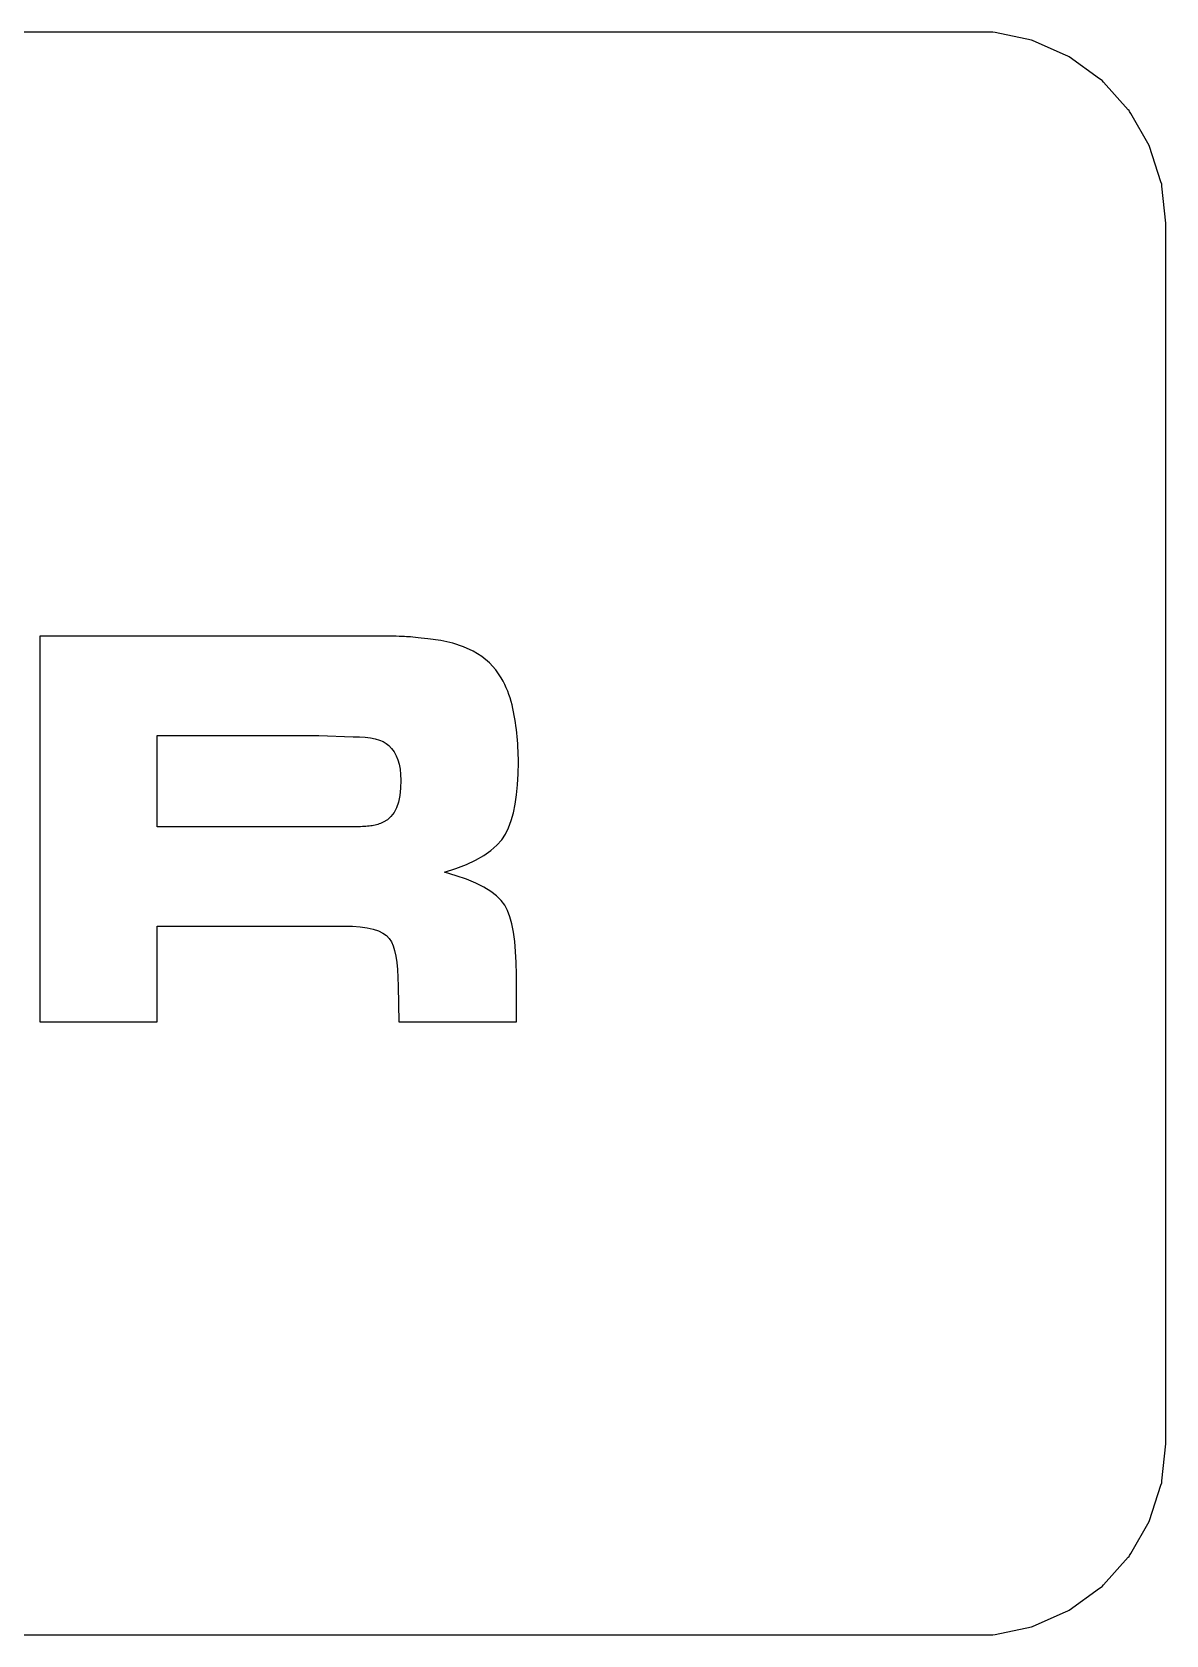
# Model space of a CAD drawing. Header units: millimetres. Extents: x -16 to 249, y -82 to 7.
# Drawn here: x 220.45 to 230.03, y -44.27 to -30.73 of the extents above; entities that cross this region are included whole.
import ezdxf

# ---------------------------------------------------------------- set-up
doc = ezdxf.new("R2010")
doc.units = ezdxf.units.MM
doc.layers.get('0').update_dxf_attribs({"lineweight": 25, "true_color": 0xffffff})

msp = doc.modelspace()

# ---------------------------------------------------------------- linework, layer by layer
for p, q in [((228.571, -30.7261), (198.929, -30.7261)), ((228.589, -30.73), (228.571, -30.7261)), ((228.896, -30.7952), (228.589, -30.73)), ((228.905, -30.7971), (228.896, -30.7952)), ((229.191, -30.9246), (228.905, -30.7971)), ((229.199, -30.9283), (229.191, -30.9246)), ((229.216, -30.9359), (229.199, -30.9283)), ((229.47, -31.1202), (229.216, -30.9359)), ((229.485, -31.1313), (229.47, -31.1202)), ((229.493, -31.1366), (229.485, -31.1313)), ((229.505, -31.1505), (229.493, -31.1366)), ((229.715, -31.3836), (229.505, -31.1505)), ((229.721, -31.3902), (229.715, -31.3836)), ((229.725, -31.398), (229.721, -31.3902)), ((229.735, -31.4143), (229.725, -31.398)), ((229.892, -31.6859), (229.735, -31.4143)), ((229.894, -31.6944), (229.892, -31.6859)), ((229.991, -31.9926), (229.894, -31.6944)), ((229.997, -32.0105), (229.991, -31.9926)), ((229.999, -32.0292), (229.997, -32.0105)), ((230.032, -32.3411), (229.999, -32.0292)), ((230.033, -32.35), (230.032, -32.3411)), ((230.033, -42.65), (230.033, -32.35)), ((223.39, -35.8324), (220.514, -35.8324)), ((220.514, -35.8324), (220.514, -39.0912)), ((223.429, -35.8324), (223.39, -35.8324)), ((223.465, -35.8326), (223.429, -35.8324)), ((223.498, -35.8329), (223.465, -35.8326)), ((223.527, -35.8334), (223.498, -35.8329)), ((223.553, -35.834), (223.527, -35.8334)), ((223.577, -35.8347), (223.553, -35.834)), ((223.597, -35.8355), (223.577, -35.8347)), ((223.614, -35.8365), (223.597, -35.8355)), ((223.63, -35.8376), (223.614, -35.8365)), ((223.648, -35.8391), (223.63, -35.8376)), ((223.668, -35.8409), (223.648, -35.8391)), ((223.689, -35.8429), (223.668, -35.8409)), ((223.713, -35.8453), (223.689, -35.8429)), ((223.738, -35.8479), (223.713, -35.8453)), ((223.765, -35.8509), (223.738, -35.8479)), ((223.794, -35.8541), (223.765, -35.8509)), ((223.903, -35.8694), (223.794, -35.8541)), ((224.004, -35.8921), (223.903, -35.8694)), ((224.095, -35.9223), (224.004, -35.8921)), ((224.177, -35.9599), (224.095, -35.9223)), ((224.25, -36.0051), (224.177, -35.9599)), ((224.314, -36.0576), (224.25, -36.0051)), ((224.369, -36.1177), (224.314, -36.0576)), ((224.415, -36.1852), (224.369, -36.1177)), ((224.43, -36.2125), (224.415, -36.1852)), ((224.444, -36.2402), (224.43, -36.2125)), ((224.457, -36.2682), (224.444, -36.2402)), ((224.469, -36.2965), (224.457, -36.2682)), ((224.48, -36.3252), (224.469, -36.2965)), ((224.49, -36.3542), (224.48, -36.3252)), ((224.499, -36.3835), (224.49, -36.3542)), ((224.507, -36.4132), (224.499, -36.3835)), ((224.513, -36.4425), (224.507, -36.4132)), ((224.519, -36.4718), (224.513, -36.4425)), ((224.524, -36.5013), (224.519, -36.4718)), ((224.529, -36.5309), (224.524, -36.5013)), ((224.534, -36.5607), (224.529, -36.5309)), ((224.538, -36.5906), (224.534, -36.5607)), ((221.507, -37.4426), (221.507, -36.6721)), ((221.507, -36.6721), (222.872, -36.6721)), ((222.872, -36.6721), (223.162, -36.6823)), ((223.162, -36.6823), (223.215, -36.6835)), ((223.215, -36.6835), (223.264, -36.6869)), ((223.264, -36.6869), (223.308, -36.6927)), ((223.308, -36.6927), (223.348, -36.7008)), ((223.348, -36.7008), (223.384, -36.7111)), ((223.384, -36.7111), (223.415, -36.7238)), ((224.542, -36.6206), (224.538, -36.5906)), ((224.545, -36.6507), (224.542, -36.6206)), ((224.549, -36.681), (224.545, -36.6507)), ((224.551, -36.7115), (224.549, -36.681)), ((224.554, -36.7422), (224.551, -36.7115)), ((223.415, -36.7238), (223.441, -36.7388)), ((223.441, -36.7388), (223.463, -36.7561)), ((223.463, -36.7561), (223.487, -36.7816)), ((223.487, -36.7816), (223.508, -36.8103)), ((223.508, -36.8103), (223.526, -36.8422)), ((223.526, -36.8422), (223.54, -36.8772)), ((224.556, -36.7732), (224.554, -36.7422)), ((224.557, -36.8043), (224.556, -36.7732)), ((224.558, -36.8357), (224.557, -36.8043)), ((224.559, -36.8672), (224.558, -36.8357)), ((223.54, -36.8772), (223.552, -36.9153)), ((223.552, -36.9153), (223.56, -36.9566)), ((223.56, -36.9566), (223.564, -37.0011)), ((224.557, -36.9969), (224.559, -36.899)), ((224.559, -36.899), (224.559, -36.8672)), ((223.564, -37.1178), (223.557, -37.1797)), ((223.564, -37.0011), (223.566, -37.0488)), ((223.566, -37.0488), (223.564, -37.1178)), ((224.544, -37.1737), (224.552, -37.0885)), ((224.552, -37.0885), (224.557, -36.9969)), ((223.545, -37.2347), (223.529, -37.2826)), ((223.557, -37.1797), (223.545, -37.2347)), ((224.517, -37.325), (224.532, -37.2525)), ((224.532, -37.2525), (224.544, -37.1737)), ((223.452, -37.3844), (223.417, -37.4043)), ((223.482, -37.3575), (223.452, -37.3844)), ((223.508, -37.3236), (223.482, -37.3575)), ((223.529, -37.2826), (223.508, -37.3236)), ((224.476, -37.4509), (224.498, -37.3911)), ((224.498, -37.3911), (224.517, -37.325)), ((223.211, -37.4426), (221.507, -37.4426)), ((223.226, -37.4425), (223.211, -37.4426)), ((223.241, -37.4421), (223.226, -37.4425)), ((223.256, -37.4415), (223.241, -37.4421)), ((223.27, -37.4406), (223.256, -37.4415)), ((223.284, -37.4394), (223.27, -37.4406)), ((223.297, -37.438), (223.284, -37.4394)), ((223.311, -37.4363), (223.297, -37.438)), ((223.323, -37.4344), (223.311, -37.4363)), ((223.336, -37.4322), (223.323, -37.4344)), ((223.348, -37.4295), (223.336, -37.4322)), ((223.36, -37.4263), (223.348, -37.4295)), ((223.372, -37.4228), (223.36, -37.4263)), ((223.383, -37.4188), (223.372, -37.4228)), ((223.395, -37.4144), (223.383, -37.4188)), ((223.406, -37.4096), (223.395, -37.4144)), ((223.417, -37.4043), (223.406, -37.4096)), ((224.419, -37.5533), (224.45, -37.5043)), ((224.45, -37.5043), (224.476, -37.4509)), ((224.267, -37.6854), (224.327, -37.6438)), ((224.327, -37.6438), (224.378, -37.5998)), ((224.378, -37.5998), (224.419, -37.5533)), ((223.935, -37.8272), (224.032, -37.7955)), ((224.032, -37.7955), (224.12, -37.7613)), ((224.12, -37.7613), (224.198, -37.7246)), ((224.198, -37.7246), (224.267, -37.6854)), ((224.033, -37.8565), (223.935, -37.8272)), ((224.12, -37.8873), (224.033, -37.8565)), ((224.199, -37.9197), (224.12, -37.8873)), ((224.267, -37.9537), (224.199, -37.9197)), ((224.326, -37.9893), (224.267, -37.9537)), ((224.375, -38.0264), (224.326, -37.9893)), ((224.414, -38.065), (224.375, -38.0264)), ((224.444, -38.1053), (224.414, -38.065)), ((224.467, -38.1503), (224.444, -38.1053)), ((224.487, -38.2035), (224.467, -38.1503)), ((224.504, -38.2648), (224.487, -38.2035)), ((221.507, -39.0912), (221.507, -38.2823)), ((221.507, -38.2823), (223.083, -38.2823)), ((223.083, -38.2823), (223.156, -38.2839)), ((223.156, -38.2839), (223.221, -38.2889)), ((223.221, -38.2889), (223.28, -38.2972)), ((223.28, -38.2972), (223.331, -38.3087)), ((223.331, -38.3087), (223.376, -38.3236)), ((223.376, -38.3236), (223.414, -38.3418)), ((224.518, -38.3341), (224.504, -38.2648)), ((224.529, -38.4116), (224.518, -38.3341)), ((223.414, -38.3418), (223.445, -38.3633)), ((223.445, -38.3633), (223.468, -38.3882)), ((223.468, -38.3882), (223.486, -38.4152)), ((223.486, -38.4152), (223.5, -38.4489)), ((223.5, -38.4489), (223.513, -38.4892)), ((224.536, -38.4971), (224.529, -38.4116)), ((223.513, -38.4892), (223.523, -38.5361)), ((223.523, -38.5361), (223.531, -38.5896)), ((223.531, -38.5896), (223.537, -38.6498)), ((224.541, -38.5908), (224.536, -38.4971)), ((224.543, -38.6925), (224.541, -38.5908)), ((223.537, -38.6498), (223.541, -38.7165)), ((223.541, -38.7165), (223.542, -38.7899)), ((224.543, -39.0912), (224.543, -38.6925)), ((223.542, -38.7899), (223.55, -39.0912)), ((220.514, -39.0912), (221.507, -39.0912)), ((223.55, -39.0912), (224.543, -39.0912)), ((229.999, -42.9708), (230.032, -42.6589)), ((230.032, -42.6589), (230.033, -42.65)), ((229.894, -43.3056), (229.991, -43.0074)), ((229.991, -43.0074), (229.997, -42.9895)), ((229.997, -42.9895), (229.999, -42.9708)), ((229.735, -43.5857), (229.892, -43.3141)), ((229.892, -43.3141), (229.894, -43.3056)), ((229.505, -43.8495), (229.715, -43.6164)), ((229.715, -43.6164), (229.721, -43.6098)), ((229.721, -43.6098), (229.725, -43.602)), ((229.725, -43.602), (229.735, -43.5857)), ((229.216, -44.0641), (229.47, -43.8798)), ((229.47, -43.8798), (229.485, -43.8687)), ((229.485, -43.8687), (229.493, -43.8634)), ((229.493, -43.8634), (229.505, -43.8495)), ((228.905, -44.2029), (229.191, -44.0754)), ((229.191, -44.0754), (229.199, -44.0717)), ((229.199, -44.0717), (229.216, -44.0641)), ((198.929, -44.2739), (228.571, -44.2739)), ((228.571, -44.2739), (228.589, -44.27)), ((228.589, -44.27), (228.896, -44.2048)), ((228.896, -44.2048), (228.905, -44.2029))]:
    msp.add_line(p, q)

doc.saveas('drawing.dxf')
